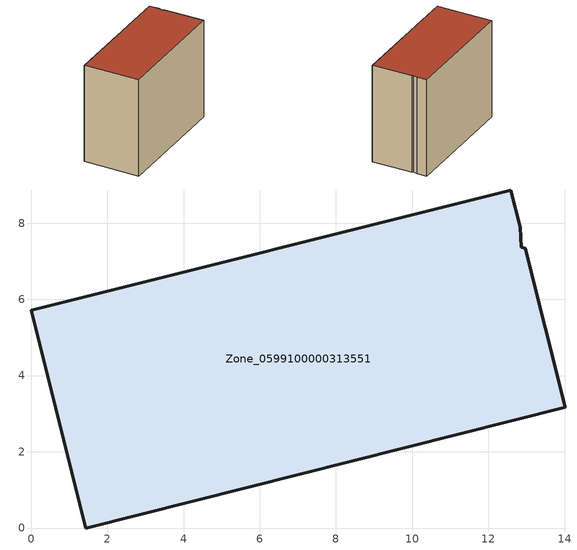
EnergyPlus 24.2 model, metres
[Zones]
Zone_0599100000313551
 floor ground (C_G): 12.84,7.9 12.87,7.36 12.97,7.34 14.02,3.17 1.43,0 0,5.72 12.59,8.87 z0
 wall outside (C_F): 1.43,0 14.02,3.17 12.97,7.34 12.87,7.36 12.84,7.9 12.59,8.87 0,5.72 1.43,0 z0:10.5
 roof outside (C_R): 12.87,7.36 12.84,7.9 12.59,8.87 0,5.72 1.43,0 14.02,3.17 12.97,7.34 z10.5
[BUILDING]
Pand.0599100000313551: North Axis=0; Terrain=City; Loads Convergence Tolerance Value=0.04; Temperature Convergence Tolerance Value=0.4; Solar Distribution=FullExterior; Maximum Number of Warmup Days=25; Minimum Number of Warmup Days=1
[Site:Location]
Rotterdam.The.Hague.AP_ZH_NLD Design_Conditions: Latitude=51.96; Longitude=4.45; Time Zone=1; Elevation=-4.5
[SITE:GROUNDTEMPERATURE:BUILDINGSURFACE]
18, 18, 18, 18, 18, 18, 18, 18, 18, 18, 18, 18
[MATERIAL] Thermal Absorptance=0.9; Solar Absorptance=0.7; Visible Absorptance=0.7
Name | Roughness | Thickness | Conductivity | Density | Specific Heat
G.TC.1992-2005 | MediumSmooth | 0.15 | 0.06 | 540 | 1210
F.TC.1992-2005 | Rough | 0.3 | 0.12 | 1920 | 840
R.TC.1992-2005 | MediumRough | 0.2 | 0.08 | 1500 | 1000
[CONSTRUCTION]
C_G: G.TC.1992-2005
C_F: F.TC.1992-2005
C_R: R.TC.1992-2005
[ZONE]
Zone_0599100000313551: Type=1; Multiplier=1; Ceiling Height=Autocalculate; Volume=Autocalculate; Floor Area=autocalculate; Part of Total Floor Area=Yes
[ZONEINFILTRATION:DESIGNFLOWRATE]
Infil_Zone_0599100000313551: Zone or ZoneList or Space or SpaceList=Zone_0599100000313551; Schedule=AlwaysOn; Design Flow Rate Calculation Method=Flow/Area; Flow Rate per Floor Area=0.0015; Constant Term Coefficient=1; Temperature Term Coefficient=0; Velocity Term Coefficient=0; Velocity Squared Term Coefficient=0
[HVACTEMPLATE:ZONE:IDEALLOADSAIRSYSTEM]
Zone_0599100000313551: Maximum Heating Supply Air Temperature=50; Minimum Cooling Supply Air Temperature=13; Maximum Heating Supply Air Humidity Ratio=0.0156; Minimum Cooling Supply Air Humidity Ratio=0.0077; Heating Limit=NoLimit; Cooling Limit=NoLimit; Dehumidification Control Type=ConstantSensibleHeatRatio; Cooling Sensible Heat Ratio=0.7; Dehumidification Setpoint=60; Humidification Control Type=None; Humidification Setpoint=30; Outdoor Air Method=None; Outdoor Air Flow Rate per Person=0.00944; Outdoor Air Flow Rate per Zone Floor Area=0; Outdoor Air Flow Rate per Zone=0; Demand Controlled Ventilation Type=None; Outdoor Air Economizer Type=NoEconomizer; Heat Recovery Type=None; Sensible Heat Recovery Effectiveness=0.7; Latent Heat Recovery Effectiveness=0.65
[ZONECONTROL:THERMOSTAT]
ThermostatControl_Zone_0599100000313551: Zone or ZoneList=Zone_0599100000313551; Control Type Schedule=DualSetpointControlType; Control 1=Thermostat_Zone_0599100000313551; Temperature Difference Between Cutout And Setpoint=0
[THERMOSTATSETPOINT:DUALSETPOINT]
Thermostat_Zone_0599100000313551: Heating Setpoint Temperature Schedule=HeatingSetpoint_Zone_0599100000313551; Cooling Setpoint Temperature Schedule=CoolingSetpoint_Zone_0599100000313551
[SCHEDULE:COMPACT]
HeatingSetpoint_Zone_0599100000313551: Through: 12/31, For: AllDays, Until: 24:00, 21
CoolingSetpoint_Zone_0599100000313551: Through: 12/31, For: AllDays, Until: 24:00, 24
DualSetpointControlType: Through: 12/31, For: AllDays, Until: 24:00, 4
AlwaysOn: Through: 12/31, For: AllDays, Until: 24:00, 1
